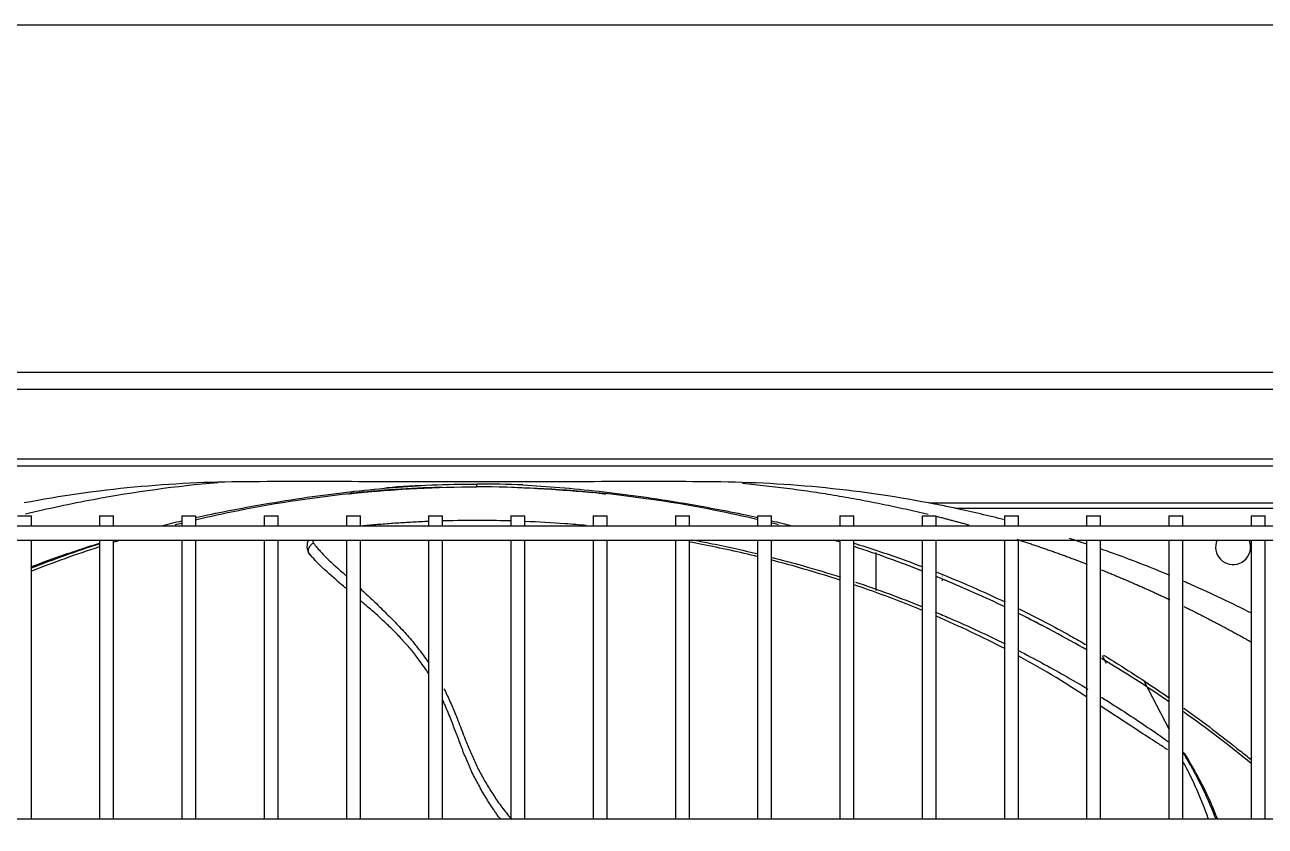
# Model space of a CAD drawing. Header units: millimetres. Extents: x 0 to 504600, y 0 to 118800.
# Drawn here: x 438592.8 to 438947.2, y 47969.4 to 48198.4 of the extents above; entities that cross this region are included whole.
import ezdxf

# ---------------------------------------------------------------- set-up
doc = ezdxf.new("R2010")
doc.units = ezdxf.units.MM
doc.header["$LTSCALE"] = 200
doc.layers.add('LG-AIRCON', color=240, linetype='Continuous')

# ---------------------------------------------------------------- blocks, each defined once
blk = doc.blocks.new('NEWUXB+UXA 1')
at = {"layer": 'LG-AIRCON', "color": 0}
for p, q in [((661.12, 761.76), (1512.56, 761.76)), ((1512.56, 756.76), (661.12, 756.76)), ((715.8, 736.96), (1457.64, 736.96)), ((1456.12, 734.84), (717.32, 734.84)), ((1088.07, 730.45), (1085.07, 730.45)), ((1215.79, 724.37), (1451.78, 724.37)), ((955.42, 720.67), (959.42, 720.67)), ((959.42, 717.75), (959.42, 720.67)), ((978.92, 720.67), (978.92, 717.75)), ((978.92, 720.67), (982.92, 720.67)), ((982.92, 717.75), (982.92, 720.67)), ((1002.42, 720.67), (1002.42, 717.75)), ((1002.42, 720.67), (1006.42, 720.67)), ((1006.42, 717.75), (1006.42, 720.67)), ((1025.92, 720.67), (1025.92, 717.75)), ((1025.92, 720.67), (1029.92, 720.67)), ((1029.92, 717.75), (1029.92, 720.67)), ((1049.42, 720.67), (1049.42, 717.75)), ((1049.42, 720.67), (1053.42, 720.67)), ((1053.42, 717.75), (1053.42, 720.67)), ((1072.92, 720.67), (1072.92, 717.75)), ((1072.92, 720.67), (1076.92, 720.67)), ((1076.92, 717.75), (1076.92, 720.67)), ((1096.42, 720.67), (1096.42, 717.75)), ((1096.42, 720.67), (1100.42, 720.67)), ((1100.42, 717.75), (1100.42, 720.67)), ((1119.92, 720.67), (1119.92, 717.75)), ((1119.92, 720.67), (1123.92, 720.67)), ((1123.92, 717.75), (1123.92, 720.67)), ((1143.42, 720.67), (1143.42, 717.75)), ((1143.42, 720.67), (1147.42, 720.67)), ((1147.42, 717.75), (1147.42, 720.67)), ((1166.92, 720.67), (1166.92, 717.75)), ((1166.92, 720.67), (1170.92, 720.67)), ((1170.92, 717.75), (1170.92, 720.67)), ((1190.42, 720.67), (1190.42, 717.75)), ((1190.42, 720.67), (1194.42, 720.67)), ((1194.42, 717.75), (1194.42, 720.67)), ((1213.92, 720.67), (1213.92, 717.75)), ((1213.92, 720.67), (1217.92, 720.67)), ((1217.92, 717.75), (1217.92, 720.67)), ((1451.78, 722.81), (1223.51, 722.81)), ((1237.42, 720.67), (1237.42, 717.75)), ((1237.42, 720.67), (1241.42, 720.67)), ((1241.42, 717.75), (1241.42, 720.67)), ((1260.92, 720.67), (1260.92, 717.75)), ((1260.92, 720.67), (1264.92, 720.67)), ((1264.92, 717.75), (1264.92, 720.67)), ((1284.42, 720.67), (1284.42, 717.75)), ((1284.42, 720.67), (1288.42, 720.67)), ((1288.42, 717.75), (1288.42, 720.67)), ((1307.92, 720.67), (1307.92, 717.75)), ((1307.92, 720.67), (1311.92, 720.67)), ((1311.92, 717.75), (1311.92, 720.67)), ((1456.43, 717.76), (717.01, 717.76)), ((717.01, 713.76), (1456.43, 713.76)), ((959.42, 634), (959.42, 713.76)), ((978.92, 713.76), (978.92, 634)), ((982.92, 634), (982.92, 713.76)), ((1002.42, 713.76), (1002.42, 634)), ((1006.42, 634), (1006.42, 713.76)), ((1025.92, 713.76), (1025.92, 634)), ((1029.92, 634), (1029.92, 713.76)), ((1049.42, 713.76), (1049.42, 634)), ((1053.42, 634), (1053.42, 713.76)), ((1072.92, 713.76), (1072.92, 634)), ((1076.92, 634), (1076.92, 713.76)), ((1096.42, 713.76), (1096.42, 634)), ((1100.42, 634), (1100.42, 713.76)), ((1119.92, 713.76), (1119.92, 634)), ((1123.92, 634), (1123.92, 713.76)), ((1143.42, 713.76), (1143.42, 634)), ((1147.42, 634), (1147.42, 713.76)), ((1166.92, 713.76), (1166.92, 634)), ((1170.92, 634), (1170.92, 713.76)), ((1190.42, 713.76), (1190.42, 634)), ((1194.42, 634), (1194.42, 713.76)), ((1213.92, 713.76), (1213.92, 634)), ((1217.92, 634), (1217.92, 713.76)), ((1237.42, 713.76), (1237.42, 634)), ((1241.42, 634), (1241.42, 713.76)), ((1260.92, 713.76), (1260.92, 634)), ((1264.92, 634), (1264.92, 713.76)), ((1284.42, 713.76), (1284.42, 634)), ((1288.42, 634), (1288.42, 713.76)), ((1307.92, 713.76), (1307.92, 634)), ((1311.92, 634), (1311.92, 713.76)), ((1200.67, 710.25), (1200.67, 699.36)), ((1219.67, 703.57), (1219.67, 703.44)), ((1219.67, 702.6), (1219.67, 702.1)), ((1266.62, 678.53), (1265.49, 680.7)), ((1277.35, 673.32), (1284.42, 659.85)), ((1288.4, 653.13), (1288.41, 653.13)), ((1506.43, 634.01), (667.01, 634.01))]:
    blk.add_line(p, q, dxfattribs=at)
for start, end in [(156.4258, 0), (0, 23.5802)]:
    blk.add_arc((1302.77, 711.76), 5, start, end, dxfattribs=at)
for points, degree, knots in [([(1085.07, 730.45), (1074.35, 730.45), (1063.63, 730.45), (1042.19, 730.45), (1031.47, 730.49), (1010.02, 730.36), (999.37, 729.87), (978.22, 727.84), (967.7, 726.33), (957.36, 724.37)], 3, [0, 0, 0, 0, 0.25, 0.25, 0.5, 0.5, 0.75, 0.75, 1, 1, 1, 1]), ([(1012.65, 730.15), (1000.76, 729.11), (982.34, 726.6), (964.16, 722.7), (957.71, 721.13)], 3, [0, 0, 0, 0, 0.643187, 1, 1, 1, 1]), ([(1215.79, 724.37), (1205.43, 726.33), (1194.92, 727.84), (1173.8, 729.86), (1163.15, 730.36), (1141.7, 730.49), (1130.98, 730.45), (1109.52, 730.45), (1098.8, 730.45), (1088.07, 730.45)], 3, [0, 0, 0, 0, 0.25, 0.25, 0.5, 0.5, 0.75, 0.75, 1, 1, 1, 1]), ([(1006.33, 719.59), (1010.39, 720.55), (1036.8, 726.3), (1063.82, 728.96), (1086.67, 728.96)], 3, [0, 0, 0, 0, 0.154246, 1, 1, 1, 1]), ([(1006.42, 720.19), (1007.56, 720.45), (1014.59, 721.98), (1030.05, 724.91), (1052.05, 727.94), (1066.62, 729.16), (1073.52, 729.51)], 3, [0, 0, 0, 0, 0.04738, 0.293757, 0.649621, 1, 1, 1, 1]), ([(1049.8, 726.98), (1050.33, 727.03), (1050.98, 727.1), (1051.62, 727.16), (1051.74, 727.17)], 3, [0, 0, 0, 0, 0.817439, 1, 1, 1, 1]), ([(1053.64, 727.36), (1056.16, 727.6), (1061.78, 728.07), (1069.75, 728.59), (1074.54, 728.8), (1076.74, 728.86)], 3, [0, 0, 0, 0, 0.271232, 0.626432, 1, 1, 1, 1]), ([(1167.02, 719.59), (1162.96, 720.55), (1136.55, 726.3), (1109.53, 728.96), (1086.67, 728.96)], 3, [0, 0, 0, 0, 0.154246, 1, 1, 1, 1]), ([(1096.61, 728.86), (1098.81, 728.8), (1103.6, 728.59), (1111.57, 728.07), (1117.19, 727.6), (1119.71, 727.36)], 3, [0, 0, 0, 0, 0.373556, 0.728744, 1, 1, 1, 1]), ([(1099.83, 729.51), (1106.73, 729.16), (1121.3, 727.94), (1143.3, 724.91), (1158.76, 721.98), (1165.79, 720.45), (1166.92, 720.19)], 3, [0, 0, 0, 0, 0.350379, 0.706243, 0.95262, 1, 1, 1, 1]), ([(1121.61, 727.17), (1121.73, 727.16), (1122.37, 727.1), (1123.02, 727.03), (1123.55, 726.98)], 3, [0, 0, 0, 0, 0.182038, 1, 1, 1, 1]), ([(1076.94, 719.31), (1077, 719.31), (1080.73, 719.42), (1087.25, 719.49), (1093.7, 719.39), (1096.48, 719.31)], 3, [0, 0, 0, 0, 0.007944, 0.572046, 1, 1, 1, 1]), ([(1053.41, 717.82), (1054.01, 717.88), (1055.99, 718.06), (1059.47, 718.37), (1063.88, 718.69), (1068.4, 718.97), (1071.41, 719.11), (1072.95, 719.17)], 3, [0, 0, 0, 0, 0.092028, 0.303139, 0.527752, 0.757486, 1, 1, 1, 1]), ([(1100.48, 719.17), (1104.3, 719.01), (1110.13, 718.68), (1115.93, 718.19), (1117.92, 718.01)], 3, [0, 0, 0, 0, 0.65594, 1, 1, 1, 1]), ([(959.27, 706.12), (963.51, 707.73), (970.02, 710.06), (976.62, 712.18), (978.89, 712.88)], 3, [0, 0, 0, 0, 0.657198, 1, 1, 1, 1]), ([(1039.35, 709.29), (1039.19, 709.45), (1038.86, 709.81), (1038.5, 710.49), (1038.15, 711.69), (1038.26, 712.87), (1038.56, 713.67), (1038.61, 713.77)], 3, [0, 0, 0, 0, 0.14715, 0.312414, 0.495998, 0.934104, 1, 1, 1, 1]), ([(1039.78, 713.76), (1039.78, 713.6), (1039.79, 713.31), (1039.94, 713.06), (1040.01, 712.94)], 3, [0, 0, 0, 0, 0.516867, 1, 1, 1, 1]), ([(1040.01, 712.94), (1040.18, 712.71), (1040.7, 712.01), (1041.9, 710.57), (1044.61, 707.79), (1047.36, 705.35), (1049.34, 703.59), (1049.42, 703.52)], 3, [0, 0, 0, 0, 0.074841, 0.227367, 0.465283, 0.97903, 1, 1, 1, 1]), ([(1167.08, 708.98), (1161.77, 710.28), (1155.24, 711.72), (1148.64, 712.97), (1147.46, 713.18)], 3, [0, 0, 0, 0, 0.821658, 1, 1, 1, 1]), ([(1148.14, 713.84), (1149.78, 713.54), (1156.15, 712.32), (1162.44, 710.93), (1167.08, 709.8)], 3, [0, 0, 0, 0, 0.257648, 1, 1, 1, 1]), ([(1194.46, 712.88), (1196.73, 712.18), (1203.32, 710.06), (1209.84, 707.73), (1214.08, 706.12)], 3, [0, 0, 0, 0, 0.342801, 1, 1, 1, 1]), ([(1049.41, 699.89), (1049.13, 700.13), (1046.96, 701.94), (1044.04, 704.43), (1041.48, 706.91), (1040.22, 708.26), (1039.67, 708.92), (1039.35, 709.29)], 3, [0, 0, 0, 0, 0.072188, 0.555177, 0.781943, 0.875823, 1, 1, 1, 1]), ([(1171.06, 708.81), (1173.97, 708.06), (1180.55, 706.28), (1187.04, 704.31), (1190.63, 703.16)], 3, [0, 0, 0, 0, 0.441067, 1, 1, 1, 1]), ([(1284.69, 703.65), (1279.01, 706.03), (1273.28, 708.26), (1266.64, 710.63), (1265.78, 710.93), (1264.93, 711.23)], 3, [0, 0, 0, 0, 0.871475, 0.871475, 1, 1, 1, 1]), ([(1190.52, 702.3), (1186.6, 703.57), (1180.14, 705.54), (1173.59, 707.32), (1171.05, 707.98)], 3, [0, 0, 0, 0, 0.613927, 1, 1, 1, 1]), ([(1237.61, 694.65), (1231.91, 697.38), (1225.37, 700.3), (1218.75, 703.01), (1217.97, 703.33)], 3, [0, 0, 0, 0, 0.882646, 1, 1, 1, 1]), ([(1218.08, 704.57), (1221.97, 703.03), (1228.54, 700.28), (1234.97, 697.33), (1237.61, 696.08)], 3, [0, 0, 0, 0, 0.586846, 1, 1, 1, 1]), ([(1308, 692.85), (1302.36, 695.72), (1296.62, 698.45), (1290.12, 701.33), (1289.4, 701.64), (1288.69, 701.95)], 3, [0, 0, 0, 0, 0.890519, 0.890519, 1, 1, 1, 1]), ([(1053.4, 699.9), (1053.55, 699.75), (1054.25, 699.1), (1056.04, 697.42), (1058.29, 695.34), (1060.46, 693.15), (1062.67, 690.99), (1064.8, 688.77), (1066.83, 686.45), (1068.37, 684.76), (1069.78, 682.99), (1071.11, 681.19), (1072.2, 679.72), (1072.82, 678.83), (1073.02, 678.55)], 3, [0, 0, 0, 0, 0.023296, 0.103381, 0.264304, 0.346403, 0.424782, 0.58336, 0.66159, 0.738824, 0.815129, 0.890482, 0.964901, 1, 1, 1, 1]), ([(1214.05, 693.64), (1212.8, 694.15), (1206.41, 696.74), (1199.86, 699.16), (1194.5, 700.97)], 3, [0, 0, 0, 0, 0.195527, 1, 1, 1, 1]), ([(1073, 675.43), (1072.92, 675.57), (1072.64, 676.02), (1071.91, 677.11), (1070.85, 678.55), (1069.68, 680.16), (1068.61, 681.62), (1067.45, 683), (1066.38, 684.13), (1065.56, 685.05), (1064.74, 685.98), (1063.74, 687.09), (1062.41, 688.39), (1060.97, 689.73), (1059.46, 691.13), (1057.94, 692.62), (1056.29, 694.03), (1054.78, 695.28), (1053.85, 696.11), (1053.43, 696.48)], 3, [0, 0, 0, 0, 0.01611, 0.054349, 0.133651, 0.196623, 0.258506, 0.318346, 0.37975, 0.417398, 0.445672, 0.509452, 0.571566, 0.635319, 0.712853, 0.789209, 0.86246, 0.938791, 1, 1, 1, 1]), ([(1288.65, 694.81), (1296.57, 690.93), (1306.18, 685.63), (1308.03, 684.58)], 2, [0, 0, 0, 0.806837, 1, 1, 1]), ([(1217.67, 693.2), (1219.05, 692.62), (1225.87, 689.72), (1232.49, 686.64), (1237.6, 684.11)], 3, [0, 0, 0, 0, 0.20222, 1, 1, 1, 1]), ([(1241.65, 694.12), (1246.67, 691.64), (1253.03, 688.29), (1259.21, 684.75), (1260.59, 683.95)], 3, [0, 0, 0, 0, 0.775501, 1, 1, 1, 1]), ([(1243.74, 691.69), (1243.86, 691.63), (1243.97, 691.57), (1246.29, 690.4), (1248.48, 689.27), (1250.66, 688.11)], 3, [0, 0, 0, 0, 0.049046, 0.049046, 1, 1, 1, 1]), ([(1241.44, 682.18), (1245.96, 679.87), (1252.72, 676.21), (1259.07, 672.51), (1261.27, 671.19)], 3, [0, 0, 0, 0, 0.646155, 1, 1, 1, 1]), ([(1261, 668.87), (1260.06, 669.49), (1257.19, 671.35), (1250.87, 675.32), (1245.19, 678.6), (1241.5, 680.61)], 3, [0, 0, 0, 0, 0.15364, 0.468401, 1, 1, 1, 1]), ([(1265.74, 680.89), (1271.13, 677.62), (1277.44, 673.53), (1283.53, 669.35), (1284.55, 668.64)], 3, [0, 0, 0, 0, 0.831415, 1, 1, 1, 1]), ([(1284.54, 667.49), (1283.26, 668.38), (1276.9, 672.68), (1270.41, 676.78), (1265.14, 679.91)], 3, [0, 0, 0, 0, 0.202397, 1, 1, 1, 1]), ([(1077.3, 671.23), (1077.48, 670.9), (1078.25, 669.34), (1079.52, 666.55), (1080.87, 663.24), (1082.3, 659.61), (1083.45, 656.62), (1084.54, 653.88), (1085.33, 652.17), (1086.07, 650.43), (1086.87, 648.72), (1087.79, 647.06), (1088.98, 644.78), (1090.71, 641.99), (1092.53, 639.21), (1094.13, 636.99), (1095.4, 635.43), (1096.22, 634.39), (1096.6, 633.91)], 3, [0, 0, 0, 0, 0.025882, 0.119653, 0.210707, 0.27205, 0.389618, 0.43341, 0.477927, 0.522204, 0.566944, 0.612253, 0.65815, 0.752398, 0.850908, 0.901937, 0.954249, 1, 1, 1, 1]), ([(1093.56, 633.87), (1093.27, 634.24), (1092.75, 634.91), (1092.07, 635.89), (1091.3, 637.06), (1090.35, 638.51), (1089.19, 640.24), (1088.12, 642.01), (1087.21, 643.83), (1086.21, 645.63), (1085.43, 647.13), (1084.88, 648.4), (1084.37, 649.62), (1083.71, 651.15), (1083.03, 652.67), (1082.55, 653.94), (1082.09, 655.2), (1081.62, 656.45), (1081.14, 657.68), (1080.65, 658.93), (1080.06, 660.5), (1079.33, 662.46), (1078.51, 664.48), (1077.76, 666.23), (1077.23, 667.4), (1077.02, 667.88), (1076.96, 668)], 3, [0, 0, 0, 0, 0.038472, 0.069077, 0.098459, 0.154015, 0.209006, 0.266384, 0.321589, 0.37322, 0.428213, 0.456081, 0.482768, 0.532938, 0.58536, 0.612378, 0.63868, 0.689758, 0.715098, 0.740686, 0.792953, 0.844091, 0.901746, 0.959909, 0.989542, 1, 1, 1, 1]), ([(1284.04, 653.84), (1284.03, 653.85), (1283.77, 654.01), (1282.58, 654.81), (1279.48, 656.79), (1273.34, 660.74), (1268.25, 664.1), (1264.93, 666.29)], 3, [0, 0, 0, 0, 0.001827, 0.038271, 0.18394, 0.474389, 1, 1, 1, 1]), ([(1265.05, 668.89), (1265.6, 668.55), (1269.98, 665.84), (1275.99, 661.92), (1281.87, 657.84), (1284.08, 656.26), (1284.49, 655.97)], 3, [0, 0, 0, 0, 0.081961, 0.653517, 0.93638, 1, 1, 1, 1]), ([(1288.43, 653.11), (1288.64, 652.7), (1288.93, 652.16), (1289.48, 651.23), (1290.3, 649.84), (1292, 646.82), (1294.72, 641.54), (1296.73, 636.87), (1297.79, 634.09)], 3, [0, 0, 0, 0, 0.082302, 0.109472, 0.162617, 0.318729, 0.612931, 1, 1, 1, 1]), ([(1298.29, 634.09), (1297.74, 635.51), (1296.17, 639.35), (1293.14, 645.71), (1290.45, 650.24), (1288.98, 652.7)], 3, [0, 0, 0, 0, 0.206107, 0.568694, 1, 1, 1, 1]), ([(1295.68, 634.16), (1294.75, 636.83), (1292.94, 641.37), (1290.75, 646.07), (1289.36, 648.79), (1288.86, 649.75), (1288.59, 650.25), (1288.58, 650.27)], 3, [0, 0, 0, 0, 0.449447, 0.805328, 0.898768, 0.994152, 1, 1, 1, 1])]:
    blk.add_open_spline(points, degree=degree, knots=knots, dxfattribs=at)
for points, degree in [([(1076.14, 728.84), (1067.6, 728.58), (1059.08, 728.01), (1050.58, 727.13)], 3), ([(1060.92, 728.81), (1069.49, 729.44), (1078.08, 729.76), (1086.67, 729.76)], 3), ([(1099.87, 729.51), (1095.47, 729.68), (1091.07, 729.76), (1086.67, 729.76)], 3), ([(1086.67, 728.96), (1086.67, 729.03), (1086.67, 729.16), (1086.67, 729.36), (1086.67, 729.56), (1086.67, 729.69), (1086.67, 729.76)], 3), ([(1097.21, 728.84), (1105.74, 728.58), (1114.27, 728.01), (1122.77, 727.13)], 3), ([(1162.58, 729.98), (1189.59, 727.47), (1215.63, 721.13)], 2), ([(1219.1, 723.72), (1217.99, 723.94), (1216.88, 724.16), (1215.79, 724.37)], 3), ([(1223.51, 722.81), (1222.04, 723.12), (1220.56, 723.43), (1219.1, 723.72)], 3), ([(1218.05, 720.54), (1222.71, 719.37), (1227.34, 718.08)], 2), ([(1237.58, 719.5), (1232.92, 720.7), (1228.23, 721.8), (1223.51, 722.81)], 3), ([(996.63, 717.86), (998.56, 718.35), (1000.49, 718.82), (1002.42, 719.28)], 3), ([(1000.52, 718.16), (1001.12, 718.32), (1001.72, 718.47), (1002.32, 718.62)], 3), ([(1170.92, 719.28), (1172.86, 718.82), (1174.79, 718.35), (1176.72, 717.86)], 3), ([(1172.83, 718.16), (1172.23, 718.32), (1171.63, 718.47), (1171.03, 718.62)], 3), ([(959.29, 705.75), (965.74, 708.27), (972.26, 710.6), (978.86, 712.73)], 3), ([(982.88, 713.17), (983.54, 713.38), (984.19, 713.58), (984.85, 713.78)], 3), ([(1190.46, 713.17), (1189.81, 713.38), (1189.15, 713.58), (1188.5, 713.78)], 3), ([(1240.93, 714), (1251.14, 710.72), (1261.08, 706.86)], 2), ([(1261, 712.57), (1259.33, 713.13), (1257.66, 713.67), (1255.98, 714.21)], 3), ([(959.32, 704.9), (965.76, 707.42), (972.27, 709.75), (978.84, 711.89)], 3), ([(1214.03, 704.9), (1207.59, 707.42), (1201.08, 709.75), (1194.51, 711.89)], 3), ([(1265.03, 705.3), (1274.97, 701.31), (1284.64, 696.74)], 2), ([(1194.88, 701.76), (1201.39, 699.58), (1207.78, 697.21), (1214.02, 694.69)], 3), ([(1237.5, 682.74), (1231.28, 685.98), (1224.74, 689.08), (1217.99, 691.98)], 3), ([(1261.11, 682.27), (1254.72, 685.96), (1248.21, 689.44), (1241.59, 692.71)], 3), ([(1307.94, 649.91), (1301.67, 655.04), (1295.23, 659.96), (1288.62, 664.64)], 3), ([(1288.67, 665.74), (1294.25, 661.75), (1299.64, 657.65), (1304.84, 653.44)], 3), ([(1288.43, 653.11), (1288.98, 652.71)], 1), ([(1307.95, 650.93), (1306.93, 651.77), (1305.89, 652.6), (1304.85, 653.43)], 3)]:
    blk.add_open_spline(points, degree=degree, dxfattribs=at)
blk.add_rational_spline([(1039.35, 709.29), (1036.38, 710.72), (1040.01, 712.94)], [1, 0.503709745365, 1], degree=2, dxfattribs=at)

msp = doc.modelspace()

# ---------------------------------------------------------------- linework, layer by layer
at = {"layer": 'LG-AIRCON', "color": 8}
msp.add_lwpolyline([(436914.22, 48198.42), (439284.22, 48198.42), (439284.22, 47238.42), (436914.22, 47238.42)], close=True, dxfattribs=at)

# ---------------------------------------------------------------- block references
at = {"layer": 'LG-AIRCON', "color": 82}
msp.add_blockref('NEWUXB+UXA 1', (437635.24, 47337.41), dxfattribs=at)

doc.saveas('drawing.dxf')
